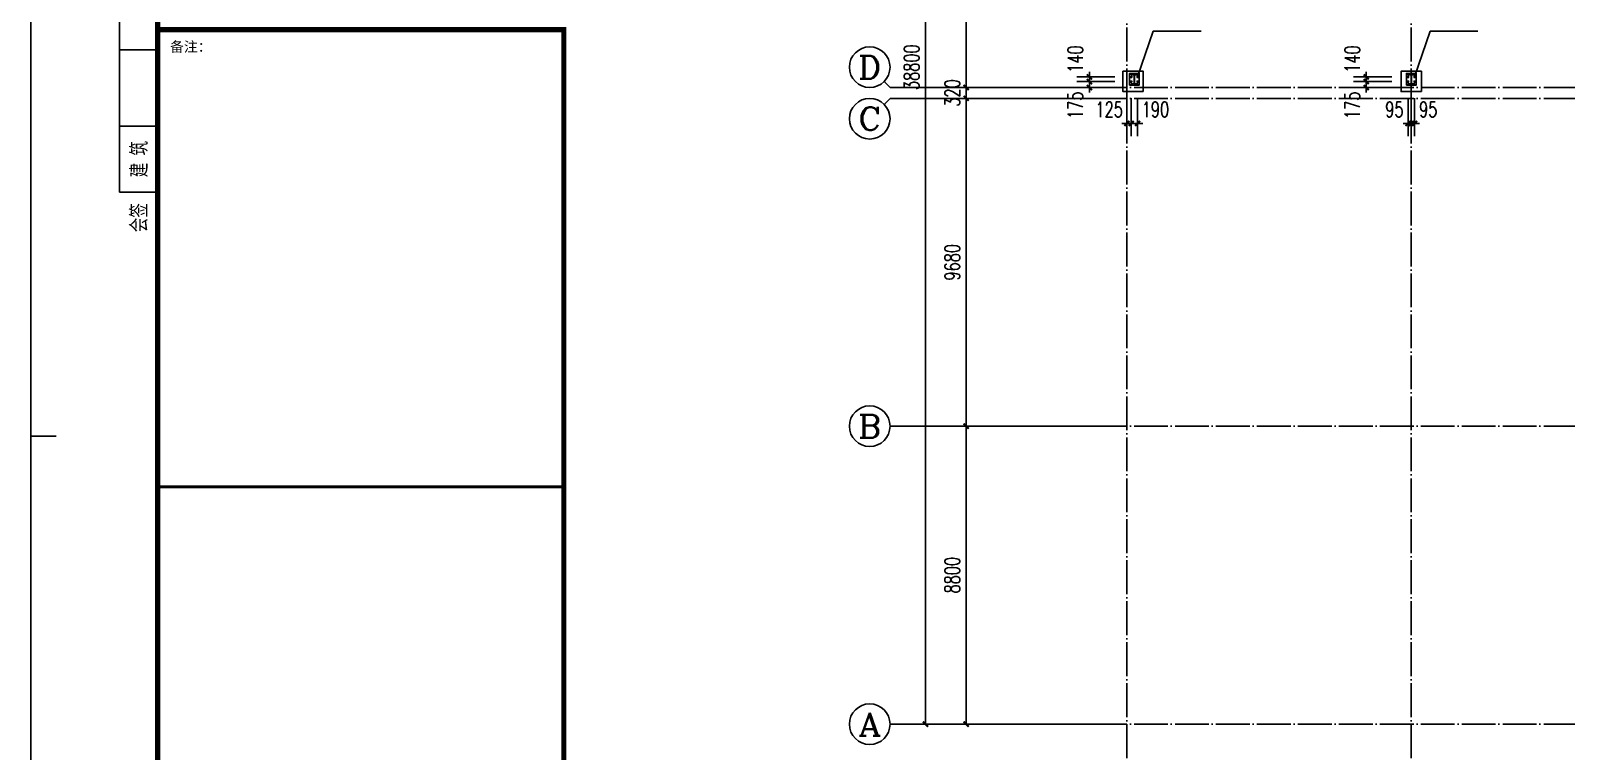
# Model space of a CAD drawing. Extents: x 712773 to 1022356, y -298958 to 209542.
# Drawn here: x 896206 to 941569, y -22517 to -1239 of the extents above; entities that cross this region are included whole.
import ezdxf
from ezdxf.enums import TextEntityAlignment as Align

# ---------------------------------------------------------------- set-up
doc = ezdxf.new("R2010")
doc.units = 0
doc.header["$LTSCALE"] = 500
doc.header["$MEASUREMENT"] = 0
doc.linetypes.add('DOTE', pattern=[2.42, 2, -0.2, 0.02, -0.2])
doc.layers.get('0').update_dxf_attribs({"linetype": 'CONTINUOUS'})
doc.layers.get('DEFPOINTS').update_dxf_attribs({"linetype": 'CONTINUOUS'})
doc.layers.add('0S-柱-线', color=50, linetype='CONTINUOUS', lineweight=30)
doc.layers.add('10', color=7, linetype='CONTINUOUS', lineweight=18)
for name, color, linetype in [('AXIS', 3, 'CONTINUOUS'), ('AXIS_TEXT', 7, 'CONTINUOUS'), ('DIM_LEAD', 3, 'CONTINUOUS'), ('DOTE', 1, 'DOTE'), ('PUB_DIM', 3, 'CONTINUOUS'), ('T-TK', 157, 'CONTINUOUS'), ('照明平面标注层', 111, 'CONTINUOUS'), ('钢架', 7, 'CONTINUOUS')]:
    doc.layers.add(name, color=color, linetype=linetype)
doc.styles.add('_TCH_AXIS', font='COMPLEX', dxfattribs={"bigfont": 'GBCBIG'})
doc.styles.add('_TCH_DIM_T3', font='SIMPLEX', dxfattribs={"width": 0.705882, "bigfont": 'GBCBIG'})
doc.styles.add('COMPLEX', font='COMPLEX')
doc.styles.add('TK1-TY', font='simhei.ttf')
doc.styles.add('TK2-TY', font='', dxfattribs={"width": 0.8})
doc.styles.get('TK2-TY').set_extended_font_data('NSimSun')
doc.dimstyles.new('_TCH_ARCH&&150', dxfattribs={"dimtxt": 446.25, "dimasz": 150, "dimexe": 375, "dimexo": 450, "dimgap": 189.375, "dimtad": 1, "dimdec": 0, "dimzin": 0, "dimdsep": 46, "dimtxsty": '_TCH_DIM_T3', "dimblk": 'ARCHTICK', "dimcen": 0.09, "dimclrt": 7, "dimazin": 2, "dimtfac": 1, "dimtdec": 0, "dimtix": 1, "dimtmove": 2, "dimatfit": 3, "dimfxl": 0, "dimtolj": 1, "dimtzin": 0, "dimarcsym": 0})

# ---------------------------------------------------------------- blocks, each defined once
blk = doc.blocks.new('A1E图框')
at = {"layer": 'T-TK'}
for p, q in [((34800, -84100), (34800, -24700)), ((36550, -49600), (36550, -25700)), ((36550, -46800), (37300, -46800)), ((36550, -48300), (37300, -48300)), ((36550, -49600), (37300, -49600)), ((35300, -54400), (34800, -54400))]:
    blk.add_line(p, q, dxfattribs=at)
for points, const_width in [([(37300, -83100), (117900, -83100), (117900, -25700), (37300, -25700)], 100), ([(45300, -83100), (37300, -83100), (37300, -46400), (45300, -46400)], 100), ([(37300, -83100), (45300, -83100), (45300, -55400), (37300, -55400)], 60)]:
    blk.add_lwpolyline(points, close=True, dxfattribs=dict(at, const_width=const_width))
at = {"layer": 'T-TK', "style": 'TK1-TY'}
blk.add_text('备注：', height=200, dxfattribs=at).set_placement((37544, -46836))
at = {"layer": 'T-TK', "style": 'TK2-TY', "width": 0.7}
for s, p in [('建 筑', (36928, -48950)), ('会签', (36925, -50102))]:
    blk.add_text(s, height=300, rotation=90, dxfattribs=at).set_placement(p, align=Align.MIDDLE_CENTER)
blk = doc.blocks.new('esggberbgsbgs')
for p, q in [((930681, -1545), (930751, -1545)), ((930681, -1685), (930751, -1685)), ((930716, -1510), (930716, -1580)), ((930716, -1650), (930716, -1720)), ((930871, -1545), (930941, -1545)), ((930871, -1685), (930941, -1685)), ((930906, -1510), (930906, -1580)), ((930906, -1650), (930906, -1720))]:
    blk.add_line(p, q)
at = {"layer": '10', "color": 1}
for centre in [(930716, -1545), (930716, -1685), (930906, -1545), (930906, -1685)]:
    blk.add_circle(centre, 13, dxfattribs=at)
blk = doc.blocks.new('_ArchTick')
at = {"color": 0, "linetype": 'ByBlock', "const_width": 0.4}
blk.add_lwpolyline([(-0.5, -0.5), (0.5, 0.5)], dxfattribs=at)
blk = doc.blocks.new('*D517')
at = {"layer": 'AXIS', "color": 0, "lineweight": -2, "transparency": 16777216}
for p, q in [((927141, 17083), (922266, 17083)), ((922641, -21717), (922641, 17083)), ((927141, -21717), (922266, -21717))]:
    blk.add_line(p, q, dxfattribs=at)
at = {"layer": 'DEFPOINTS', "color": 0, "transparency": 16777216}
for p in [(922641, 17083), (927591, 17083), (927591, -21717)]:
    blk.add_point(p, dxfattribs=at)
at = {"layer": 'AXIS', "color": 0, "lineweight": -2, "transparency": 16777216, "xscale": 150, "yscale": 150, "zscale": 150}
for p, rotation in [((922641, 17083), 90), ((922641, -21717), 270)]:
    blk.add_blockref('_ArchTick', p, dxfattribs=dict(at, rotation=rotation))
at = {"layer": 'AXIS', "color": 7, "transparency": 16777216, "insert": (922229, -2317), "char_height": 446.2, "attachment_point": 5, "rotation": 90, "style": '_TCH_DIM_T3'}
blk.add_mtext('\\A1;38800', dxfattribs=at)
blk = doc.blocks.new('*D518')
at = {"layer": 'AXIS', "color": 0, "lineweight": -2, "transparency": 16777216}
for p, q in [((927141, -12917), (923466, -12917)), ((923841, -21717), (923841, -12917)), ((927141, -21717), (923466, -21717))]:
    blk.add_line(p, q, dxfattribs=at)
at = {"layer": 'DEFPOINTS', "color": 0, "transparency": 16777216}
for p in [(923841, -12917), (927591, -12917), (927591, -21717)]:
    blk.add_point(p, dxfattribs=at)
at = {"layer": 'AXIS', "color": 0, "lineweight": -2, "transparency": 16777216, "xscale": 150, "yscale": 150, "zscale": 150}
for p, rotation in [((923841, -12917), 90), ((923841, -21717), 270)]:
    blk.add_blockref('_ArchTick', p, dxfattribs=dict(at, rotation=rotation))
at = {"layer": 'AXIS', "color": 7, "transparency": 16777216, "insert": (923429, -17317), "char_height": 446.2, "attachment_point": 5, "rotation": 90, "style": '_TCH_DIM_T3'}
blk.add_mtext('\\A1;8800', dxfattribs=at)
blk = doc.blocks.new('*D519')
at = {"layer": 'AXIS', "color": 0, "lineweight": -2, "transparency": 16777216}
for p, q in [((927141, -3237), (923466, -3237)), ((923841, -12917), (923841, -3237)), ((927141, -12917), (923466, -12917))]:
    blk.add_line(p, q, dxfattribs=at)
at = {"layer": 'DEFPOINTS', "color": 0, "transparency": 16777216}
for p in [(923841, -3237), (927591, -3237), (927591, -12917)]:
    blk.add_point(p, dxfattribs=at)
at = {"layer": 'AXIS', "color": 0, "lineweight": -2, "transparency": 16777216, "xscale": 150, "yscale": 150, "zscale": 150}
for p, rotation in [((923841, -3237), 90), ((923841, -12917), 270)]:
    blk.add_blockref('_ArchTick', p, dxfattribs=dict(at, rotation=rotation))
at = {"layer": 'AXIS', "color": 7, "transparency": 16777216, "insert": (923429, -8077), "char_height": 446.2, "attachment_point": 5, "rotation": 90, "style": '_TCH_DIM_T3'}
blk.add_mtext('\\A1;9680', dxfattribs=at)
blk = doc.blocks.new('*D520')
at = {"layer": 'AXIS', "color": 0, "lineweight": -2, "transparency": 16777216}
for p, q in [((927141, -2917), (923466, -2917)), ((923841, -2917), (923841, -2767)), ((923841, -3237), (923841, -2917)), ((927141, -3237), (923466, -3237)), ((923841, -3237), (923841, -3387))]:
    blk.add_line(p, q, dxfattribs=at)
at = {"layer": 'DEFPOINTS', "color": 0, "transparency": 16777216}
for p in [(923841, -2917), (927591, -2917), (927591, -3237)]:
    blk.add_point(p, dxfattribs=at)
at = {"layer": 'AXIS', "color": 0, "lineweight": -2, "transparency": 16777216, "xscale": 150, "yscale": 150, "zscale": 150}
for p, rotation in [((923841, -2917), 270), ((923841, -3237), 90)]:
    blk.add_blockref('_ArchTick', p, dxfattribs=dict(at, rotation=rotation))
at = {"layer": 'AXIS', "color": 7, "transparency": 16777216, "insert": (923429, -3077), "char_height": 446.2, "attachment_point": 5, "rotation": 90, "style": '_TCH_DIM_T3'}
blk.add_mtext('\\A1;320', dxfattribs=at)
blk = doc.blocks.new('*D521')
at = {"layer": 'AXIS', "color": 0, "lineweight": -2, "transparency": 16777216}
for p, q in [((927141, 7083), (923466, 7083)), ((923841, -2917), (923841, 7083)), ((927141, -2917), (923466, -2917))]:
    blk.add_line(p, q, dxfattribs=at)
at = {"layer": 'DEFPOINTS', "color": 0, "transparency": 16777216}
for p in [(923841, 7083), (927591, 7083), (927591, -2917)]:
    blk.add_point(p, dxfattribs=at)
at = {"layer": 'AXIS', "color": 0, "lineweight": -2, "transparency": 16777216, "xscale": 150, "yscale": 150, "zscale": 150}
for p, rotation in [((923841, 7083), 90), ((923841, -2917), 270)]:
    blk.add_blockref('_ArchTick', p, dxfattribs=dict(at, rotation=rotation))
at = {"layer": 'AXIS', "color": 7, "transparency": 16777216, "insert": (923429, 2083), "char_height": 446.2, "attachment_point": 5, "rotation": 90, "style": '_TCH_DIM_T3'}
blk.add_mtext('\\A1;10000', dxfattribs=at)
blk = doc.blocks.new('*D751')
at = {"layer": 'DEFPOINTS', "color": 0, "transparency": 16777216}
for p in [(928591, -2777), (928716, -2777), (928716, -3977)]:
    blk.add_point(p, dxfattribs=at)
at = {"layer": 'PUB_DIM', "color": 0, "lineweight": -2, "transparency": 16777216}
for p, q in [((928591, -3227), (928591, -4352)), ((928716, -3227), (928716, -4352)), ((928591, -3977), (928441, -3977)), ((928591, -3977), (928716, -3977)), ((928716, -3977), (928866, -3977))]:
    blk.add_line(p, q, dxfattribs=at)
at = {"layer": 'PUB_DIM', "color": 0, "lineweight": -2, "transparency": 16777216, "xscale": 150, "yscale": 150, "zscale": 150}
blk.add_blockref('_ArchTick', (928591, -3977), dxfattribs=at)
at = {"layer": 'PUB_DIM', "color": 0, "lineweight": -2, "transparency": 16777216, "xscale": 150, "yscale": 150, "zscale": 150, "rotation": 180}
blk.add_blockref('_ArchTick', (928716, -3977), dxfattribs=at)
at = {"layer": 'PUB_DIM', "color": 7, "transparency": 16777216, "insert": (928066, -3565), "char_height": 446.2, "attachment_point": 5, "style": '_TCH_DIM_T3'}
blk.add_mtext('\\A1;125', dxfattribs=at)
blk = doc.blocks.new('*D752')
at = {"layer": 'DEFPOINTS', "color": 0, "transparency": 16777216}
for p in [(928716, -2777), (928906, -2777), (928906, -3977)]:
    blk.add_point(p, dxfattribs=at)
at = {"layer": 'PUB_DIM', "color": 0, "lineweight": -2, "transparency": 16777216}
for p, q in [((928716, -3227), (928716, -4352)), ((928906, -3227), (928906, -4352)), ((928716, -3977), (928566, -3977)), ((928716, -3977), (928906, -3977)), ((928906, -3977), (929056, -3977))]:
    blk.add_line(p, q, dxfattribs=at)
at = {"layer": 'PUB_DIM', "color": 0, "lineweight": -2, "transparency": 16777216, "xscale": 150, "yscale": 150, "zscale": 150}
blk.add_blockref('_ArchTick', (928716, -3977), dxfattribs=at)
at = {"layer": 'PUB_DIM', "color": 0, "lineweight": -2, "transparency": 16777216, "xscale": 150, "yscale": 150, "zscale": 150, "rotation": 180}
blk.add_blockref('_ArchTick', (928906, -3977), dxfattribs=at)
at = {"layer": 'PUB_DIM', "color": 7, "transparency": 16777216, "insert": (929431, -3565), "char_height": 446.2, "attachment_point": 5, "style": '_TCH_DIM_T3'}
blk.add_mtext('\\A1;190', dxfattribs=at)
blk = doc.blocks.new('*D753')
at = {"layer": 'DEFPOINTS', "color": 0, "transparency": 16777216}
for p in [(927481, -2742), (928681, -2742), (928681, -2917)]:
    blk.add_point(p, dxfattribs=at)
at = {"layer": 'PUB_DIM', "color": 0, "lineweight": -2, "transparency": 16777216}
for p, q in [((927481, -2742), (927481, -2592)), ((928231, -2742), (927106, -2742)), ((928231, -2917), (927106, -2917)), ((927481, -2917), (927481, -2742)), ((927481, -2917), (927481, -3067))]:
    blk.add_line(p, q, dxfattribs=at)
at = {"layer": 'PUB_DIM', "color": 0, "lineweight": -2, "transparency": 16777216, "xscale": 150, "yscale": 150, "zscale": 150}
for p, rotation in [((927481, -2742), 270), ((927481, -2917), 90)]:
    blk.add_blockref('_ArchTick', p, dxfattribs=dict(at, rotation=rotation))
at = {"layer": 'PUB_DIM', "color": 7, "transparency": 16777216, "insert": (927069, -3442), "char_height": 446.2, "attachment_point": 5, "rotation": 90, "style": '_TCH_DIM_T3'}
blk.add_mtext('\\A1;175', dxfattribs=at)
blk = doc.blocks.new('*D754')
at = {"layer": 'DEFPOINTS', "color": 0, "transparency": 16777216}
for p in [(927481, -2602), (928681, -2602), (928681, -2742)]:
    blk.add_point(p, dxfattribs=at)
at = {"layer": 'PUB_DIM', "color": 0, "lineweight": -2, "transparency": 16777216}
for p, q in [((928231, -2602), (927106, -2602)), ((927481, -2602), (927481, -2452)), ((927481, -2742), (927481, -2602)), ((928231, -2742), (927106, -2742)), ((927481, -2742), (927481, -2892))]:
    blk.add_line(p, q, dxfattribs=at)
at = {"layer": 'PUB_DIM', "color": 0, "lineweight": -2, "transparency": 16777216, "xscale": 150, "yscale": 150, "zscale": 150}
for p, rotation in [((927481, -2602), 270), ((927481, -2742), 90)]:
    blk.add_blockref('_ArchTick', p, dxfattribs=dict(at, rotation=rotation))
at = {"layer": 'PUB_DIM', "color": 7, "transparency": 16777216, "insert": (927069, -2077), "char_height": 446.2, "attachment_point": 5, "rotation": 90, "style": '_TCH_DIM_T3'}
blk.add_mtext('\\A1;140', dxfattribs=at)
blk = doc.blocks.new('*D755')
at = {"layer": 'DEFPOINTS', "color": 0, "transparency": 16777216}
for p in [(936896, -2777), (936991, -2777), (936991, -3977)]:
    blk.add_point(p, dxfattribs=at)
at = {"layer": 'PUB_DIM', "color": 0, "lineweight": -2, "transparency": 16777216}
for p, q in [((936896, -3227), (936896, -4352)), ((936991, -3227), (936991, -4352)), ((936896, -3977), (936746, -3977)), ((936896, -3977), (936991, -3977)), ((936991, -3977), (937141, -3977))]:
    blk.add_line(p, q, dxfattribs=at)
at = {"layer": 'PUB_DIM', "color": 0, "lineweight": -2, "transparency": 16777216, "xscale": 150, "yscale": 150, "zscale": 150}
blk.add_blockref('_ArchTick', (936896, -3977), dxfattribs=at)
at = {"layer": 'PUB_DIM', "color": 0, "lineweight": -2, "transparency": 16777216, "xscale": 150, "yscale": 150, "zscale": 150, "rotation": 180}
blk.add_blockref('_ArchTick', (936991, -3977), dxfattribs=at)
at = {"layer": 'PUB_DIM', "color": 7, "transparency": 16777216, "insert": (936491, -3565), "char_height": 446.2, "attachment_point": 5, "style": '_TCH_DIM_T3'}
blk.add_mtext('\\A1;95', dxfattribs=at)
blk = doc.blocks.new('*D756')
at = {"layer": 'DEFPOINTS', "color": 0, "transparency": 16777216}
for p in [(936991, -2777), (937086, -2777), (937086, -3977)]:
    blk.add_point(p, dxfattribs=at)
at = {"layer": 'PUB_DIM', "color": 0, "lineweight": -2, "transparency": 16777216}
for p, q in [((936991, -3227), (936991, -4352)), ((937086, -3227), (937086, -4352)), ((936991, -3977), (936841, -3977)), ((936991, -3977), (937086, -3977)), ((937086, -3977), (937236, -3977))]:
    blk.add_line(p, q, dxfattribs=at)
at = {"layer": 'PUB_DIM', "color": 0, "lineweight": -2, "transparency": 16777216, "xscale": 150, "yscale": 150, "zscale": 150}
blk.add_blockref('_ArchTick', (936991, -3977), dxfattribs=at)
at = {"layer": 'PUB_DIM', "color": 0, "lineweight": -2, "transparency": 16777216, "xscale": 150, "yscale": 150, "zscale": 150, "rotation": 180}
blk.add_blockref('_ArchTick', (937086, -3977), dxfattribs=at)
at = {"layer": 'PUB_DIM', "color": 7, "transparency": 16777216, "insert": (937491, -3565), "char_height": 446.2, "attachment_point": 5, "style": '_TCH_DIM_T3'}
blk.add_mtext('\\A1;95', dxfattribs=at)
blk = doc.blocks.new('*D757')
at = {"layer": 'DEFPOINTS', "color": 0, "transparency": 16777216}
for p in [(935661, -2742), (936861, -2742), (936861, -2917)]:
    blk.add_point(p, dxfattribs=at)
at = {"layer": 'PUB_DIM', "color": 0, "lineweight": -2, "transparency": 16777216}
for p, q in [((935661, -2742), (935661, -2592)), ((936411, -2742), (935286, -2742)), ((936411, -2917), (935286, -2917)), ((935661, -2917), (935661, -2742)), ((935661, -2917), (935661, -3067))]:
    blk.add_line(p, q, dxfattribs=at)
at = {"layer": 'PUB_DIM', "color": 0, "lineweight": -2, "transparency": 16777216, "xscale": 150, "yscale": 150, "zscale": 150}
for p, rotation in [((935661, -2742), 270), ((935661, -2917), 90)]:
    blk.add_blockref('_ArchTick', p, dxfattribs=dict(at, rotation=rotation))
at = {"layer": 'PUB_DIM', "color": 7, "transparency": 16777216, "insert": (935249, -3442), "char_height": 446.2, "attachment_point": 5, "rotation": 90, "style": '_TCH_DIM_T3'}
blk.add_mtext('\\A1;175', dxfattribs=at)
blk = doc.blocks.new('*D758')
at = {"layer": 'DEFPOINTS', "color": 0, "transparency": 16777216}
for p in [(935661, -2602), (936861, -2602), (936861, -2742)]:
    blk.add_point(p, dxfattribs=at)
at = {"layer": 'PUB_DIM', "color": 0, "lineweight": -2, "transparency": 16777216}
for p, q in [((936411, -2602), (935286, -2602)), ((935661, -2602), (935661, -2452)), ((935661, -2742), (935661, -2602)), ((936411, -2742), (935286, -2742)), ((935661, -2742), (935661, -2892))]:
    blk.add_line(p, q, dxfattribs=at)
at = {"layer": 'PUB_DIM', "color": 0, "lineweight": -2, "transparency": 16777216, "xscale": 150, "yscale": 150, "zscale": 150}
for p, rotation in [((935661, -2602), 270), ((935661, -2742), 90)]:
    blk.add_blockref('_ArchTick', p, dxfattribs=dict(at, rotation=rotation))
at = {"layer": 'PUB_DIM', "color": 7, "transparency": 16777216, "insert": (935249, -2077), "char_height": 446.2, "attachment_point": 5, "rotation": 90, "style": '_TCH_DIM_T3'}
blk.add_mtext('\\A1;140', dxfattribs=at)
blk = doc.blocks.new('_AXISO')
blk.add_circle((0, 0), 0.5)
at = {"layer": 'AXIS_TEXT', "style": 'COMPLEX', "width": 1.302083}
blk.add_attdef('A', text='', height=0.56, dxfattribs=at).set_placement((-0.25, -0.28), (0.25, -0.28), align=Align.FIT)

msp = doc.modelspace()

# ---------------------------------------------------------------- linework, layer by layer
at = {"layer": '0S-柱-线'}
for points in [[(929071.1, -3037), (929071.1, -2437), (928471.1, -2437), (928471.1, -3037)], [(937291.1, -3037), (937291.1, -2437), (936691.1, -2437), (936691.1, -3037)]]:
    msp.add_lwpolyline(points, close=True, dxfattribs=at)
at = {"layer": 'AXIS'}
for p, q in [((921415.4, -2741.3), (921591.1, -2917)), ((927591.1, -2917), (921591.1, -2917)), ((921415.4, -3412.8), (921591.1, -3237)), ((927591.1, -3237), (921591.1, -3237)), ((927591.1, -12917), (921591.1, -12917)), ((927591.1, -21717), (921591.1, -21717))]:
    msp.add_line(p, q, dxfattribs=at)
at = {"layer": 'DIM_LEAD'}
for p, q in [((928906.1, -2602), (929363.9, -1251.6)), ((929363.9, -1251.6), (930779.1, -1251.6)), ((937086.1, -2602), (937543.9, -1251.6)), ((937543.9, -1251.6), (938959.1, -1251.6))]:
    msp.add_line(p, q, dxfattribs=at)
at = {"layer": 'DOTE'}
for p, q in [((928591.1, -22717), (928591.1, 18083)), ((936991.1, -22717), (936991.1, 18083)), ((927591.1, -2917), (1005191.1, -2917)), ((927591.1, -3237), (1005191.1, -3237)), ((927591.1, -12917), (1005191.1, -12917)), ((927591.1, -21717), (1005191.1, -21717))]:
    msp.add_line(p, q, dxfattribs=at)
at = {"layer": '钢架', "color": 4}
for p, q in [((928711.1, -2527), (928911.1, -2527)), ((928711.1, -2537), (928711.1, -2527)), ((928711.1, -2537), (928911.1, -2537)), ((928808.1, -2807), (928808.1, -2537)), ((928814.1, -2807), (928814.1, -2537)), ((928911.1, -2527), (928911.1, -2537)), ((936891.1, -2527), (937091.1, -2527)), ((936891.1, -2537), (936891.1, -2527)), ((936891.1, -2537), (937091.1, -2537)), ((936988.1, -2807), (936988.1, -2537)), ((936994.1, -2807), (936994.1, -2537)), ((937091.1, -2527), (937091.1, -2537)), ((928911.1, -2807), (928711.1, -2807)), ((928711.1, -2817), (928711.1, -2807)), ((928911.1, -2817), (928711.1, -2817)), ((928911.1, -2807), (928911.1, -2817)), ((937091.1, -2807), (936891.1, -2807)), ((936891.1, -2817), (936891.1, -2807)), ((937091.1, -2817), (936891.1, -2817)), ((937091.1, -2807), (937091.1, -2817))]:
    msp.add_line(p, q, dxfattribs=at)
at = {"layer": '钢架'}
for points in [[(928666.1, -2842), (928666.1, -2502), (928956.1, -2502), (928956.1, -2842)], [(936846.1, -2842), (936846.1, -2502), (937136.1, -2502), (937136.1, -2842)]]:
    msp.add_lwpolyline(points, close=True, dxfattribs=at)

# ---------------------------------------------------------------- block references
at = {"layer": 'AXIS'}
ref = msp.add_blockref('_AXISO', (920991.1, -2317), dxfattribs=dict(at, xscale=1200, yscale=1200, zscale=1200))
ref.add_attrib('A', 'D', dxfattribs={"layer": 'AXIS_TEXT', "height": 678.8, "style": '_TCH_AXIS', "width": 1.544118}).set_placement((920651.7, -2656.4), (921330.5, -2656.4), align=Align.FIT)
ref = msp.add_blockref('_AXISO', (920991.1, -3837), dxfattribs=dict(at, xscale=1200, yscale=1200, zscale=1200))
ref.add_attrib('A', 'C', dxfattribs={"layer": 'AXIS_TEXT', "height": 678.8, "style": '_TCH_AXIS', "width": 1.75}).set_placement((920651.7, -4176.4), (921330.5, -4176.4), align=Align.FIT)
ref = msp.add_blockref('_AXISO', (920991.1, -12917), dxfattribs=dict(at, xscale=1200, yscale=1200, zscale=1200))
ref.add_attrib('A', 'B', dxfattribs={"layer": 'AXIS_TEXT', "height": 678.8, "style": '_TCH_AXIS', "width": 1.544118}).set_placement((920651.7, -13256.4), (921330.5, -13256.4), align=Align.FIT)
ref = msp.add_blockref('_AXISO', (920991.1, -21717), dxfattribs=dict(at, xscale=1200, yscale=1200, zscale=1200))
ref.add_attrib('A', 'A', dxfattribs={"layer": 'AXIS_TEXT', "height": 678.8, "style": '_TCH_AXIS', "width": 1.458333}).set_placement((920651.7, -22056.4), (921330.5, -22056.4), align=Align.FIT)
at = {"layer": '照明平面标注层', "xscale": 1.5, "yscale": 1.5, "zscale": 1.5}
msp.add_blockref('A1E图框', (844005.8, 68392.5), dxfattribs=at)
at = {"layer": '钢架'}
for p in [(-1999.9, -1056.9), (6180.1, -1056.9)]:
    msp.add_blockref('esggberbgsbgs', p, dxfattribs=at)

# ---------------------------------------------------------------- dimensions: what is measured, and where the dimension line sits
at = {"layer": 'AXIS'}
for p1, p2, distance, picture, middle in [((927591.1, -21717), (927591.1, 17083), 4950, '*D517', (922228.6, -2317)), ((927591.1, -2917), (927591.1, 7083), 3750, '*D521', (923428.6, 2083)), ((927591.1, -3237), (927591.1, -2917), 3750, '*D520', (923428.6, -3077)), ((927591.1, -12917), (927591.1, -3237), 3750, '*D519', (923428.6, -8077)), ((927591.1, -21717), (927591.1, -12917), 3750, '*D518', (923428.6, -17317))]:
    dim = msp.add_aligned_dim(p1=p1, p2=p2, distance=distance, dimstyle='_TCH_ARCH&&150', dxfattribs=at)
    dim.commit()
    dim.dimension.update_dxf_attribs({"geometry": picture, "text_midpoint": middle})
at = {"layer": 'PUB_DIM'}
for base, p1, p2, angle, picture, middle in [((927481.1, -2602), (928681.1, -2742), (928681.1, -2602), 90, '*D754', (927068.6, -2077)), ((935661.1, -2602), (936861.1, -2742), (936861.1, -2602), 90, '*D758', (935248.6, -2077)), ((927481.1, -2742), (928681.1, -2917), (928681.1, -2742), 90, '*D753', (927068.6, -3442)), ((935661.1, -2742), (936861.1, -2917), (936861.1, -2742), 90, '*D757', (935248.6, -3442)), ((928716.1, -3977), (928591.1, -2777), (928716.1, -2777), 0, '*D751', (928066.1, -3564.5)), ((928906.1, -3977), (928716.1, -2777), (928906.1, -2777), 0, '*D752', (929431.1, -3564.5)), ((936991.1, -3977), (936896.1, -2777), (936991.1, -2777), 0, '*D755', (936491.1, -3564.5)), ((937086.1, -3977), (936991.1, -2777), (937086.1, -2777), 0, '*D756', (937491.1, -3564.5))]:
    dim = msp.add_linear_dim(base=base, p1=p1, p2=p2, angle=angle, dimstyle='_TCH_ARCH&&150', dxfattribs=at)
    dim.commit()
    dim.dimension.update_dxf_attribs({"geometry": picture, "text_midpoint": middle, "dimtype": 129})

doc.saveas('drawing.dxf')
